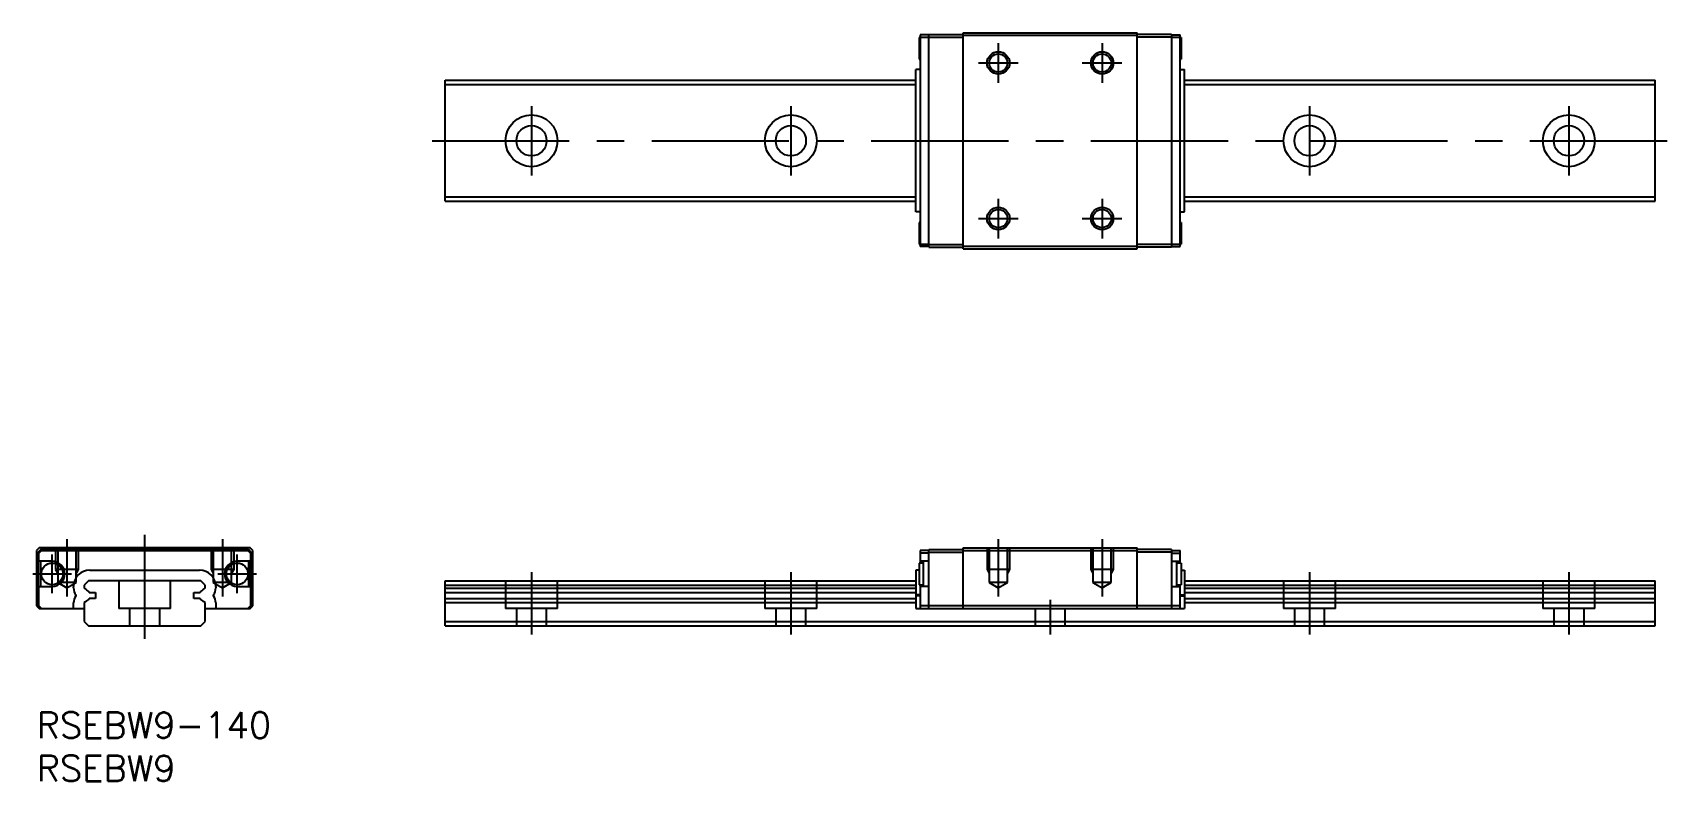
# Model space of a CAD drawing. Extents: x 0 to 189, y -8 to 79.
import ezdxf

# ---------------------------------------------------------------- set-up
doc = ezdxf.new("R2010")
doc.units = 0
doc.header["$LTSCALE"] = 0.5
doc.linetypes.add('CENTER', pattern=[50.8, 31.75, -6.35, 6.35, -6.35])
doc.linetypes.add('DASHED', pattern=[19.05, 12.7, -6.35])
for name, color, linetype in [('MSM_CENTER', 1, 'CENTER'), ('MSM_CONTINUOUS', 7, 'CONTINUOUS'), ('MSM_DASHED', 4, 'DASHED'), ('MSM_NARROW', 5, 'CONTINUOUS'), ('MSM_PART_NUMBER', 7, 'CONTINUOUS')]:
    doc.layers.add(name, color=color, linetype=linetype)
doc.styles.get("Standard").update_dxf_attribs({"font": 'txt.shx', "height": 1, "bigfont": 'bigfont.shx'})

# ---------------------------------------------------------------- blocks, each defined once
blk = doc.blocks.new('*U48')
at = {"layer": 'MSM_PART_NUMBER'}
blk.add_text('RSEBW9-140', height=3, dxfattribs=at).set_placement((0, -3))
blk = doc.blocks.new('*U49')
at = {"layer": 'MSM_PART_NUMBER'}
blk.add_text('RSEBW9', height=3, dxfattribs=at).set_placement((0, -8))

msp = doc.modelspace()

# ---------------------------------------------------------------- linework, layer by layer
at = {"layer": 'MSM_CENTER'}
for p, q in [((111.25, 77.41), (111.25, 72.81)), ((123.25, 77.41), (123.25, 72.81)), ((108.95, 75.11), (113.55, 75.11)), ((120.95, 75.11), (125.55, 75.11)), ((57.25, 70.11), (57.25, 62.11)), ((87.25, 70.11), (87.25, 62.11)), ((147.25, 70.11), (147.25, 62.11)), ((177.25, 70.11), (177.25, 62.11)), ((45.75, 66.11), (188.75, 66.11)), ((111.25, 59.41), (111.25, 54.81)), ((123.25, 59.41), (123.25, 54.81)), ((108.95, 57.11), (113.55, 57.11)), ((120.95, 57.11), (125.55, 57.11)), ((3.5, 20), (3.5, 13.39)), ((12.5, 20.5), (12.5, 8.5)), ((21.5, 20), (21.5, 13.39)), ((111.25, 20), (111.25, 13.39)), ((123.25, 20), (123.25, 13.39)), ((1.8, 13.75), (1.8, 18.25)), ((23.2, 13.75), (23.2, 18.25)), ((-0.45, 16), (4.05, 16)), ((20.95, 16), (25.45, 16)), ((57.25, 16.2), (57.25, 9)), ((87.25, 16.2), (87.25, 9)), ((147.25, 16.2), (147.25, 9)), ((177.25, 16.2), (177.25, 9)), ((117.25, 13), (117.25, 9))]:
    msp.add_line(p, q, dxfattribs=at)
at = {"layer": 'MSM_CONTINUOUS'}
for p, q in [((102.1, 78.06), (102.1, 75.56)), ((103.2, 78.06), (102.1, 78.06)), ((103.2, 78.36), (102.2, 78.36)), ((102.2, 78.36), (102.2, 53.86)), ((103.2, 78.41), (107.2, 78.41)), ((103.2, 53.81), (103.2, 78.41)), ((103.2, 78.11), (107.2, 78.11)), ((107.2, 78.61), (127.3, 78.61)), ((107.2, 53.61), (107.2, 78.61)), ((107.2, 78.31), (127.3, 78.31)), ((127.3, 53.61), (127.3, 78.61)), ((131.3, 78.41), (127.3, 78.41)), ((131.3, 78.11), (127.3, 78.11)), ((131.3, 78.41), (131.3, 53.81)), ((131.3, 78.36), (132.3, 78.36)), ((132.4, 78.06), (131.3, 78.06)), ((132.3, 53.86), (132.3, 78.36)), ((132.4, 78.06), (132.4, 75.56)), ((102.2, 74.34), (101.7, 74.34)), ((101.7, 57.88), (101.7, 74.34)), ((102.1, 75.56), (102.2, 75.56)), ((132.3, 75.56), (132.4, 75.56)), ((132.3, 74.34), (132.8, 74.34)), ((132.8, 57.88), (132.8, 74.34)), ((47.25, 59.11), (47.25, 73.11)), ((47.25, 73.11), (101.7, 73.11)), ((47.25, 72.61), (101.7, 72.61)), ((132.8, 73.11), (187.25, 73.11)), ((132.8, 72.61), (187.25, 72.61)), ((187.25, 59.11), (187.25, 73.11)), ((47.25, 59.61), (101.7, 59.61)), ((47.25, 59.11), (101.7, 59.11)), ((132.8, 59.61), (187.25, 59.61)), ((132.8, 59.11), (187.25, 59.11)), ((102.2, 57.88), (101.7, 57.88)), ((132.3, 57.88), (132.8, 57.88)), ((102.1, 56.66), (102.1, 54.16)), ((102.2, 56.66), (102.1, 56.66)), ((132.4, 56.66), (132.3, 56.66)), ((132.4, 56.66), (132.4, 54.16)), ((102.1, 54.16), (103.2, 54.16)), ((103.2, 53.86), (102.2, 53.86)), ((103.2, 54.11), (107.2, 54.11)), ((103.2, 53.81), (107.2, 53.81)), ((107.2, 53.91), (127.3, 53.91)), ((107.2, 53.61), (127.3, 53.61)), ((131.3, 54.11), (127.3, 54.11)), ((131.3, 53.81), (127.3, 53.81)), ((131.3, 54.16), (132.4, 54.16)), ((131.3, 53.86), (132.3, 53.86)), ((0.3, 19), (0, 18.7)), ((24.7, 19), (0.3, 19)), ((25, 18.7), (24.7, 19)), ((107.2, 19), (127.3, 19)), ((107.2, 12), (107.2, 19)), ((127.3, 12), (127.3, 19)), ((0, 18.7), (0, 12.3)), ((0.5, 18.8), (0.2, 18.5)), ((0.2, 18.5), (0.2, 12.3)), ((0.25, 18.4), (0.55, 18.7)), ((0.25, 17.45), (0.25, 18.4)), ((1.8, 17.45), (0.25, 17.45)), ((0.45, 17.45), (0.45, 14.55)), ((24.5, 18.8), (0.5, 18.8)), ((0.55, 18.7), (24.45, 18.7)), ((24.75, 17.45), (23.2, 17.45)), ((24.45, 18.7), (24.75, 18.4)), ((24.8, 18.5), (24.5, 18.8)), ((24.55, 14.55), (24.55, 17.45)), ((24.75, 18.4), (24.75, 17.45)), ((24.8, 12.3), (24.8, 18.5)), ((25, 12.3), (25, 18.7)), ((102.6, 17.25), (102.1, 17.25)), ((102.1, 17.25), (102.1, 14.75)), ((103.2, 18.7), (102.2, 18.7)), ((102.2, 18.7), (102.2, 17.25)), ((103.2, 18.4), (102.2, 18.4)), ((103.2, 17.45), (102.2, 17.45)), ((102.6, 14.55), (102.6, 17.45)), ((103.2, 12), (103.2, 18.8)), ((103.2, 18.8), (107.2, 18.8)), ((103.2, 18.5), (107.2, 18.5)), ((107.2, 18.7), (127.3, 18.7)), ((131.3, 18.8), (127.3, 18.8)), ((131.3, 18.5), (127.3, 18.5)), ((131.3, 18.8), (131.3, 12)), ((131.3, 18.7), (132.3, 18.7)), ((131.3, 18.4), (132.3, 18.4)), ((131.3, 17.45), (132.3, 17.45)), ((131.9, 14.55), (131.9, 17.45)), ((132.4, 17.25), (131.9, 17.25)), ((132.3, 17.25), (132.3, 18.7)), ((132.4, 17.25), (132.4, 14.75)), ((6, 15.2), (5.5, 14.7)), ((19, 15.2), (6, 15.2)), ((6.17, 16.43), (18.83, 16.43)), ((19.5, 14.7), (19, 15.2)), ((47.25, 15.2), (101.7, 15.2)), ((47.25, 10), (47.25, 15.2)), ((102.1, 16.43), (101.7, 16.43)), ((101.7, 16.43), (101.7, 12)), ((132.4, 16.43), (132.8, 16.43)), ((132.8, 16.43), (132.8, 12)), ((132.8, 15.2), (187.25, 15.2)), ((187.25, 10), (187.25, 15.2)), ((0.25, 14.55), (1.8, 14.55)), ((0.25, 12.3), (0.25, 14.55)), ((4.27, 14.37), (4.27, 14.53)), ((4.56, 13.44), (4.56, 13.56)), ((5.5, 14.7), (5.5, 14.33)), ((5.5, 14.33), (5.73, 14.2)), ((6.07, 13.85), (6.8, 13.85)), ((6.8, 13.85), (6.8, 13.15)), ((18.2, 13.15), (18.2, 13.85)), ((18.2, 13.85), (18.93, 13.85)), ((19.27, 14.2), (19.5, 14.33)), ((19.5, 14.33), (19.5, 14.7)), ((20.44, 13.56), (20.44, 13.44)), ((20.73, 14.53), (20.73, 14.37)), ((23.2, 14.55), (24.75, 14.55)), ((24.75, 14.55), (24.75, 12.3)), ((47.25, 14.7), (101.7, 14.7)), ((47.25, 14.33), (101.7, 14.33)), ((47.25, 13.85), (101.7, 13.85)), ((102.2, 13.56), (101.7, 13.56)), ((102.2, 13.44), (101.7, 13.44)), ((102.1, 14.75), (102.6, 14.75)), ((102.2, 14.75), (102.2, 12)), ((103.2, 14.55), (102.2, 14.55)), ((131.3, 14.55), (132.3, 14.55)), ((131.9, 14.75), (132.4, 14.75)), ((132.3, 12), (132.3, 14.75)), ((132.3, 13.56), (132.8, 13.56)), ((132.3, 13.44), (132.8, 13.44)), ((132.8, 14.7), (187.25, 14.7)), ((132.8, 14.33), (187.25, 14.33)), ((132.8, 13.85), (187.25, 13.85)), ((0, 12.3), (0.3, 12)), ((0.2, 12.3), (0.5, 12)), ((0.55, 12), (0.25, 12.3)), ((0.3, 12), (5.5, 12)), ((4.27, 12), (4.27, 12.63)), ((5.73, 12.8), (5.5, 12.67)), ((5.5, 12.67), (5.5, 10.5)), ((6.8, 13.15), (6.07, 13.15)), ((18.93, 13.15), (18.2, 13.15)), ((19.5, 12.67), (19.27, 12.8)), ((19.5, 10.5), (19.5, 12.67)), ((19.5, 12), (24.7, 12)), ((20.73, 12.63), (20.73, 12)), ((24.75, 12.3), (24.45, 12)), ((24.5, 12), (24.8, 12.3)), ((24.7, 12), (25, 12.3)), ((47.25, 13.15), (101.7, 13.15)), ((47.25, 12.67), (101.7, 12.67)), ((101.7, 12), (132.8, 12)), ((132.3, 12.3), (102.2, 12.3)), ((132.8, 13.15), (187.25, 13.15)), ((132.8, 12.67), (187.25, 12.67)), ((5.5, 10.5), (6, 10)), ((6, 10), (19, 10)), ((19, 10), (19.5, 10.5)), ((47.25, 10.5), (187.25, 10.5)), ((47.25, 10), (187.25, 10))]:
    msp.add_line(p, q, dxfattribs=at)
for centre, radius in [((111.25, 75.11), 1.06), ((123.25, 75.11), 1.06), ((57.25, 66.11), 3), ((87.25, 66.11), 3), ((147.25, 66.11), 3), ((177.25, 66.11), 3), ((57.25, 66.11), 1.75), ((87.25, 66.11), 1.75), ((147.25, 66.11), 1.75), ((177.25, 66.11), 1.75), ((111.25, 57.11), 1.06), ((123.25, 57.11), 1.06), ((1.8, 16), 1.25), ((23.2, 16), 1.25)]:
    msp.add_circle(centre, radius, dxfattribs=at)
for centre, radius, start, end in [((1.8, 16), 1.45, 270, 90), ((23.2, 16), 1.45, 90, 270), ((6.17, 14.53), 1.9, 90, 180), ((18.83, 14.53), 1.9, 0, 90), ((5.57, 14.37), 1.3, 180, 218.6689), ((5.57, 12.63), 1.3, 141.3311, 180), ((5.29, 13.44), 0.875, 27.7195, 60.2155), ((19.71, 13.44), 0.875, 119.7845, 152.2805), ((19.43, 14.37), 1.3, 321.3311, 0), ((19.43, 12.63), 1.3, 0, 38.6689), ((5.29, 13.56), 0.875, 299.7845, 332.2805), ((19.71, 13.56), 0.875, 207.7195, 240.2155)]:
    msp.add_arc(centre, radius, start, end, dxfattribs=at)
at = {"layer": 'MSM_DASHED'}
for p, q in [((2.2, 19), (2.2, 16.5)), ((2.44, 19), (2.44, 15)), ((4.56, 15), (4.56, 19)), ((4.8, 19), (4.8, 16.5)), ((20.2, 19), (20.2, 16.5)), ((20.44, 19), (20.44, 15)), ((22.56, 15), (22.56, 19)), ((22.8, 19), (22.8, 16.5)), ((109.95, 19), (109.95, 16.5)), ((110.19, 19), (110.19, 15)), ((112.31, 15), (112.31, 19)), ((112.55, 19), (112.55, 16.5)), ((121.95, 19), (121.95, 16.5)), ((122.19, 19), (122.19, 15)), ((124.31, 15), (124.31, 19)), ((124.55, 19), (124.55, 16.5)), ((4.8, 16.5), (2.2, 16.5)), ((2.2, 16.5), (2.44, 16.08)), ((4.8, 16.5), (4.56, 16.08)), ((9.5, 15.2), (9.5, 12)), ((15.5, 12), (15.5, 15.2)), ((22.8, 16.5), (20.2, 16.5)), ((20.2, 16.5), (20.44, 16.08)), ((22.8, 16.5), (22.56, 16.08)), ((54.25, 15.2), (54.25, 12)), ((60.25, 12), (60.25, 15.2)), ((84.25, 15.2), (84.25, 12)), ((90.25, 12), (90.25, 15.2)), ((112.55, 16.5), (109.95, 16.5)), ((109.95, 16.5), (110.19, 16.08)), ((112.55, 16.5), (112.31, 16.08)), ((124.55, 16.5), (121.95, 16.5)), ((121.95, 16.5), (122.19, 16.08)), ((124.55, 16.5), (124.31, 16.08)), ((144.25, 15.2), (144.25, 12)), ((150.25, 12), (150.25, 15.2)), ((174.25, 15.2), (174.25, 12)), ((180.25, 12), (180.25, 15.2)), ((2.44, 15), (3.5, 14.39)), ((4.56, 15), (2.44, 15)), ((3.5, 14.39), (4.56, 15)), ((20.44, 15), (21.5, 14.39)), ((22.56, 15), (20.44, 15)), ((21.5, 14.39), (22.56, 15)), ((112.31, 15), (110.19, 15)), ((110.19, 15), (111.25, 14.39)), ((111.25, 14.39), (112.31, 15)), ((122.19, 15), (123.25, 14.39)), ((124.31, 15), (122.19, 15)), ((123.25, 14.39), (124.31, 15)), ((15.5, 12), (9.5, 12)), ((10.75, 12), (10.75, 10)), ((14.25, 10), (14.25, 12)), ((60.25, 12), (54.25, 12)), ((55.5, 12), (55.5, 10)), ((59, 10), (59, 12)), ((90.25, 12), (84.25, 12)), ((85.5, 12), (85.5, 10)), ((89, 10), (89, 12)), ((115.5, 12), (115.5, 10)), ((119, 10), (119, 12)), ((150.25, 12), (144.25, 12)), ((145.5, 12), (145.5, 10)), ((149, 10), (149, 12)), ((180.25, 12), (174.25, 12)), ((175.5, 12), (175.5, 10)), ((179, 10), (179, 12))]:
    msp.add_line(p, q, dxfattribs=at)
at = {"layer": 'MSM_NARROW'}
for centre in [(111.25, 75.11), (123.25, 75.11), (111.25, 57.11), (123.25, 57.11)]:
    msp.add_circle(centre, 1.3, dxfattribs=at)

# ---------------------------------------------------------------- block references
at = {"layer": 'MSM_CONTINUOUS'}
for name in ['*U48', '*U49']:
    msp.add_blockref(name, (0, 0), dxfattribs=at)

doc.saveas('drawing.dxf')
